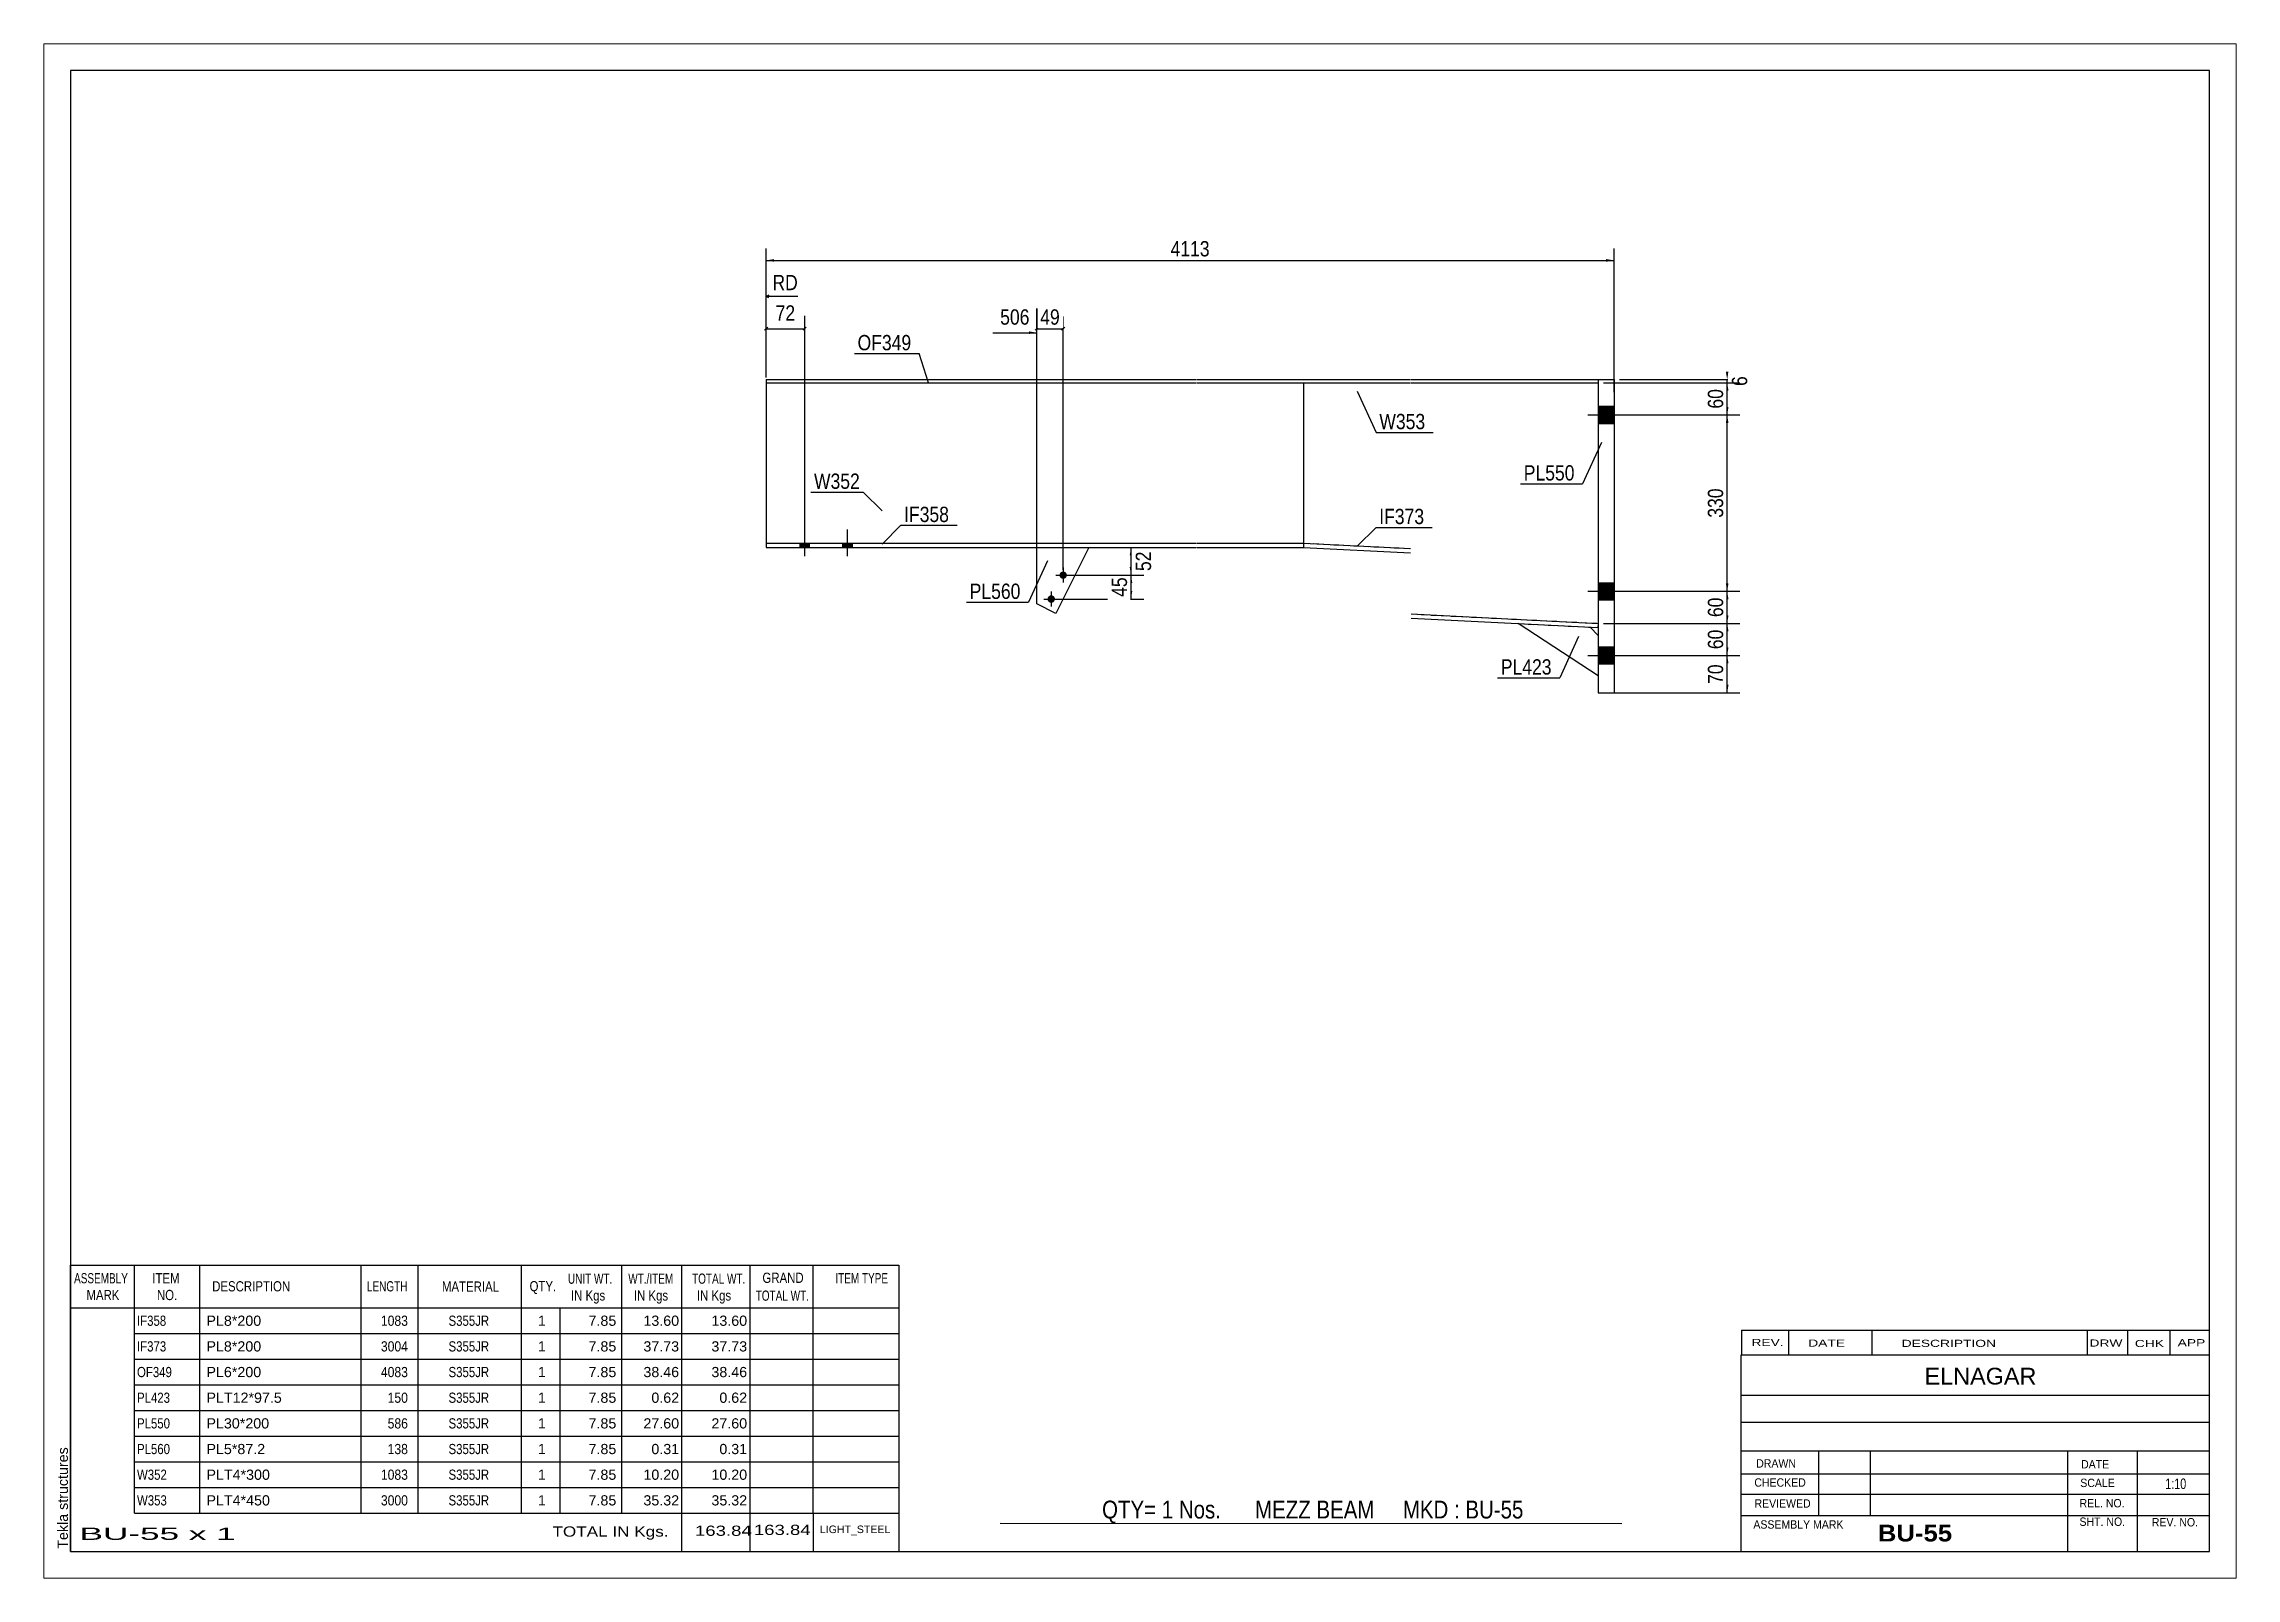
# Paper-space layout 'Layout1' of a CAD drawing. Header units: millimetres. Extents: x 0 to 410, y 0 to 287.
# The model-space entities are those that its viewports show. They can reach past a viewport. Long polylines and large blocks are cut down to what shows.
import ezdxf

# ---------------------------------------------------------------- set-up
doc = ezdxf.new("R2010")
doc.units = ezdxf.units.MM
doc.linetypes.add('DXK_LINE_DOT1', pattern=[1.8814, 0.9407, -0.9407])
doc.layers.add('Viewport layer', color=7, linetype='Continuous', plot=False)
doc.styles.add('Arial', font='ARIAL.TTF', dxfattribs={"height": 0.2})
doc.styles.add('Arial Bold', font='ARIALBD.TTF', dxfattribs={"height": 0.2})
doc.styles.add('Arial Narrow', font='ARIALN.TTF', dxfattribs={"height": 0.2})

# ---------------------------------------------------------------- blocks, each defined once
blk = doc.blocks.new('Unknown-626980214-1210')
at = {"color": 5, "linetype": 'Continuous'}
for p, q in [((269.93, 74.9), (-130.07, 74.9)), ((-130.07, 74.9), (-130.07, -202.1)), ((269.93, -202.1), (269.93, 74.9)), ((-130.07, -202.1), (269.93, -202.1))]:
    blk.add_line(p, q, dxfattribs=at)
at = {"color": 174, "linetype": 'Continuous', "style": 'Arial'}
blk.add_text('Tekla structures', height=1.9102, rotation=90, dxfattribs=at).set_placement((-130.57, -201.6))
blk = doc.blocks.new('Part-626980214-3376 - 1231')
at = {"color": 2, "linetype": 'Continuous'}
for p, q in [((100.53, -13.5), (100.49, -14.3)), ((100.49, -14.3), (120.53, -15.3)), ((100.53, -13.5), (120.53, -14.5)), ((120.63, -26.75), (155.61, -28.5)), ((120.63, -27.55), (155.57, -29.3)), ((155.61, -28.5), (155.57, -29.3))]:
    blk.add_line(p, q, dxfattribs=at)
blk = doc.blocks.new('Part-626980214-3379 - 1231')
at = {"color": 2, "linetype": 'Continuous'}
for p, q in [((50.64, -24.85), (50.64, -14.3)), ((60.39, -14.3), (54.22, -26.64)), ((54.22, -26.64), (50.64, -24.85))]:
    blk.add_line(p, q, dxfattribs=at)
at = {"color": 7, "linetype": 'DXK_LINE_DOT1'}
blk.add_line((50.64, -14.3), (60.39, -14.3), dxfattribs=at)
blk = doc.blocks.new('Part-626980214-3371 - 1231')
at = {"color": 2, "linetype": 'Continuous'}
for p, q in [((0, 17.1), (0, 16.5)), ((0, 17.1), (80.39, 17.1)), ((0, 16.5), (80.39, 16.5)), ((80.49, 17.1), (120.53, 17.1)), ((80.49, 16.5), (120.53, 16.5)), ((120.63, 17.1), (155.61, 17.1)), ((120.63, 16.5), (155.61, 16.5)), ((155.61, 17.1), (155.61, 16.5))]:
    blk.add_line(p, q, dxfattribs=at)
blk = doc.blocks.new('Part-626980214-3373 - 1231')
at = {"color": 2, "linetype": 'Continuous'}
blk.add_line((100.53, 16.5), (100.53, -13.5), dxfattribs=at)
at = {"color": 7, "linetype": 'DXK_LINE_DOT1'}
for p, q in [((100.53, 16.5), (120.53, 16.5)), ((120.63, 16.5), (155.61, 16.5)), ((155.61, 16.5), (155.61, -28.5)), ((100.53, -13.5), (120.53, -14.5)), ((120.63, -26.75), (155.61, -28.5))]:
    blk.add_line(p, q, dxfattribs=at)
blk = doc.blocks.new('Part-626980214-3374 - 1231')
at = {"color": 2, "linetype": 'Continuous'}
for p, q in [((0, -13.5), (0, -14.3)), ((0, -13.5), (80.39, -13.5)), ((0, -14.3), (80.39, -14.3)), ((80.49, -13.5), (100.53, -13.5)), ((80.49, -14.3), (100.53, -14.3)), ((100.53, -13.5), (100.53, -14.3))]:
    blk.add_line(p, q, dxfattribs=at)
blk = doc.blocks.new('Part-626980214-3380 - 1231')
at = {"color": 2, "linetype": 'Continuous'}
for p, q in [((155.61, 17.1), (158.61, 17.1)), ((155.61, 17.1), (155.61, -41.5)), ((158.61, 17.1), (158.61, -41.5)), ((155.61, -41.5), (158.61, -41.5))]:
    blk.add_line(p, q, dxfattribs=at)
blk = doc.blocks.new('Part-626980214-3383 - 1231')
at = {"color": 2, "linetype": 'Continuous'}
for p, q in [((155.61, -38.3), (140.63, -28.55)), ((154.11, -29.23), (155.61, -30.8))]:
    blk.add_line(p, q, dxfattribs=at)
at = {"color": 7, "linetype": 'DXK_LINE_DOT1'}
for p, q in [((140.63, -28.55), (154.11, -29.23)), ((155.61, -30.8), (155.61, -38.3))]:
    blk.add_line(p, q, dxfattribs=at)
blk = doc.blocks.new('Part-626980214-3385 - 1231')
at = {"color": 2, "linetype": 'Continuous'}
for p, q in [((0, 16.5), (0, -13.5)), ((100.53, 16.5), (100.53, -13.5))]:
    blk.add_line(p, q, dxfattribs=at)
at = {"color": 7, "linetype": 'DXK_LINE_DOT1'}
for p, q in [((0, 16.5), (80.39, 16.5)), ((80.49, 16.5), (100.53, 16.5)), ((0, -13.5), (80.39, -13.5)), ((80.49, -13.5), (100.53, -13.5))]:
    blk.add_line(p, q, dxfattribs=at)
blk = doc.blocks.new('Bolt-626980214-3386 - 1231')
at = {"linetype": 'Continuous'}
for points in [[(6.35, -14.3), (8.15, -14.3), (8.15, -13.5), (6.35, -13.5)], [(6.35, -14.3), (8.15, -14.3), (8.15, -13.5), (6.35, -13.5)], [(14.35, -14.3), (16.15, -14.3), (16.15, -13.5), (14.35, -13.5)], [(14.35, -14.3), (16.15, -14.3), (16.15, -13.5), (14.35, -13.5)]]:
    blk.add_hatch(color=3, dxfattribs=at).paths.add_polyline_path(points)
at = {"color": 3, "linetype": 'Continuous'}
for p, q in [((7.25, -15.96), (7.25, -10.96)), ((7.25, -15.96), (7.25, -10.96)), ((15.25, -15.96), (15.25, -10.96)), ((15.25, -15.96), (15.25, -10.96)), ((6.35, -14.3), (6.35, -13.5)), ((6.35, -14.3), (6.35, -13.5)), ((8.15, -14.3), (8.15, -13.5)), ((8.15, -14.3), (8.15, -13.5)), ((14.35, -14.3), (14.35, -13.5)), ((14.35, -14.3), (14.35, -13.5)), ((16.15, -14.3), (16.15, -13.5)), ((16.15, -14.3), (16.15, -13.5))]:
    blk.add_line(p, q, dxfattribs=at)
blk = doc.blocks.new('Bolt-626980214-3388 - 1231')
at = {"linetype": 'Continuous'}
blk.add_hatch(color=3, dxfattribs=at).paths.add_polyline_path([(54.03, -23.95, -1), (52.63, -23.96, -1)])
at = {"color": 3, "linetype": 'Continuous'}
for p, q in [((51.93, -23.96), (54.73, -23.95)), ((53.32, -22.56), (53.33, -25.35))]:
    blk.add_line(p, q, dxfattribs=at)
blk = doc.blocks.new('Bolt-626980214-3389 - 1231')
at = {"linetype": 'Continuous'}
blk.add_hatch(color=3, dxfattribs=at).paths.add_polyline_path([(56.26, -19.48, -1), (54.86, -19.49, -1)])
at = {"color": 3, "linetype": 'Continuous'}
for p, q in [((54.16, -19.49), (56.96, -19.48)), ((55.56, -18.08), (55.57, -20.88))]:
    blk.add_line(p, q, dxfattribs=at)
blk = doc.blocks.new('Bolt-626980214-3390 - 1231')
at = {"linetype": 'Continuous'}
for points in [[(155.61, 12.1), (155.61, 8.9), (158.61, 8.9), (158.61, 12.1)], [(155.61, 12.1), (155.61, 8.9), (158.61, 8.9), (158.61, 12.1)], [(155.61, -20.9), (155.61, -24.1), (158.61, -24.1), (158.61, -20.9)], [(155.61, -20.9), (155.61, -24.1), (158.61, -24.1), (158.61, -20.9)], [(155.61, -32.9), (155.61, -36.1), (158.61, -36.1), (158.61, -32.9)], [(155.61, -32.9), (155.61, -36.1), (158.61, -36.1), (158.61, -32.9)]]:
    blk.add_hatch(color=3, dxfattribs=at).paths.add_polyline_path(points)
at = {"color": 3, "linetype": 'Continuous'}
for p, q in [((153.71, 10.5), (165.61, 10.5)), ((153.71, 10.5), (165.61, 10.5)), ((155.61, 12.1), (158.61, 12.1)), ((155.61, 12.1), (158.61, 12.1)), ((155.61, 8.9), (158.61, 8.9)), ((155.61, 8.9), (158.61, 8.9)), ((153.71, -22.5), (165.61, -22.5)), ((153.71, -22.5), (165.61, -22.5)), ((155.61, -20.9), (158.61, -20.9)), ((155.61, -20.9), (158.61, -20.9)), ((155.61, -24.1), (158.61, -24.1)), ((155.61, -24.1), (158.61, -24.1)), ((153.71, -34.5), (165.61, -34.5)), ((153.71, -34.5), (165.61, -34.5)), ((155.61, -32.9), (158.61, -32.9)), ((155.61, -32.9), (158.61, -32.9)), ((155.61, -36.1), (158.61, -36.1)), ((155.61, -36.1), (158.61, -36.1))]:
    blk.add_line(p, q, dxfattribs=at)
blk = doc.blocks.new('StraightDimension-626980214-4264 - 1231')
at = {"linetype": 'Continuous'}
for points in [[(179.49, -30), (179.74, -28.5), (179.99, -30)], [(179.99, -33), (179.74, -34.5), (179.49, -33)]]:
    blk.add_hatch(color=7, dxfattribs=at).paths.add_polyline_path(points)
at = {"color": 7, "linetype": 'Continuous'}
for p, q in [((156.61, -28.5), (182.14, -28.5)), ((179.74, -34.5), (179.74, -28.5)), ((159.61, -34.5), (182.14, -34.5))]:
    blk.add_line(p, q, dxfattribs=at)
at = {"color": 0}
blk.add_wipeout([(179.59, -29.07), (175.39, -29.07), (175.39, -33.93), (179.59, -33.93)], dxfattribs=at)
at = {"color": 3, "style": 'Arial Narrow'}
blk.add_text('60', height=2.863, rotation=90.0002, dxfattribs=at).set_placement((178.99, -33.33))
blk = doc.blocks.new('StraightDimension-626980214-3902 - 1231')
at = {"color": 7, "linetype": 'Continuous'}
for p, q in [((50.64, -18.48), (50.64, 28.87)), ((55.56, -18.48), (55.56, 28.87)), ((50.94, 26.92), (50.34, 26.32)), ((50.64, 26.62), (55.56, 26.62)), ((55.26, 26.32), (55.86, 26.92))]:
    blk.add_line(p, q, dxfattribs=at)
at = {"color": 0}
blk.add_wipeout([(55.53, 26.77), (55.53, 30.97), (50.67, 30.97), (50.67, 26.77)], dxfattribs=at)
at = {"color": 3, "style": 'Arial Narrow'}
blk.add_text('49', height=2.863, dxfattribs=at).set_placement((51.27, 27.37))
blk = doc.blocks.new('StraightDimension-626980214-4023 - 1231')
at = {"linetype": 'Continuous'}
for points in [[(68, -20.98), (68.25, -19.48), (68.5, -20.98)], [(68.5, -22.45), (68.25, -23.95), (68, -22.45)]]:
    blk.add_hatch(color=7, dxfattribs=at).paths.add_polyline_path(points)
at = {"color": 7, "linetype": 'Continuous'}
for p, q in [((56.56, -19.48), (70.65, -19.48)), ((68.25, -23.95), (68.25, -19.48)), ((54.33, -23.95), (70.65, -23.95))]:
    blk.add_line(p, q, dxfattribs=at)
at = {"color": 0}
blk.add_wipeout([(68.1, -19.29), (63.9, -19.29), (63.9, -24.15), (68.1, -24.15)], dxfattribs=at)
at = {"color": 3, "style": 'Arial Narrow'}
blk.add_text('45', height=2.863, rotation=90.0002, dxfattribs=at).set_placement((67.5, -23.55))
blk = doc.blocks.new('StraightDimension-626980214-4263 - 1231')
at = {"linetype": 'Continuous'}
for points in [[(179.49, -24), (179.74, -22.5), (179.99, -24)], [(179.99, -27), (179.74, -28.5), (179.49, -27)]]:
    blk.add_hatch(color=7, dxfattribs=at).paths.add_polyline_path(points)
at = {"color": 7, "linetype": 'Continuous'}
for p, q in [((160.66, -22.5), (182.14, -22.5)), ((179.74, -28.5), (179.74, -22.5)), ((156.61, -28.5), (182.14, -28.5))]:
    blk.add_line(p, q, dxfattribs=at)
at = {"color": 0}
blk.add_wipeout([(179.59, -23.07), (175.39, -23.07), (175.39, -27.93), (179.59, -27.93)], dxfattribs=at)
at = {"color": 3, "style": 'Arial Narrow'}
blk.add_text('60', height=2.863, rotation=90.0002, dxfattribs=at).set_placement((178.99, -27.33))
blk = doc.blocks.new('StraightDimension-626980214-3903 - 1231')
at = {"linetype": 'Continuous'}
blk.add_hatch(color=7, dxfattribs=at).paths.add_polyline_path([(49.14, 26.12), (50.64, 25.87), (49.14, 25.62)])
at = {"color": 7, "linetype": 'Continuous'}
for p, q in [((50.64, -18.48), (50.64, 30.37)), ((42.41, 25.87), (50.64, 25.87))]:
    blk.add_line(p, q, dxfattribs=at)
at = {"color": 0}
blk.add_wipeout([(49.87, 26.77), (49.87, 30.97), (43.18, 30.97), (43.18, 26.77)], dxfattribs=at)
at = {"color": 3, "style": 'Arial Narrow'}
blk.add_text('506', height=2.863, dxfattribs=at).set_placement((43.78, 27.37))
blk = doc.blocks.new('StraightDimension-626980214-4260 - 1231')
at = {"linetype": 'Continuous'}
for points in [[(179.99, 18.6), (179.74, 17.1), (179.49, 18.6)], [(179.49, 15), (179.74, 16.5), (179.99, 15)]]:
    blk.add_hatch(color=7, dxfattribs=at).paths.add_polyline_path(points)
at = {"color": 7, "linetype": 'Continuous'}
for p, q in [((156.61, 16.5), (181.99, 16.5)), ((159.61, 17.1), (181.99, 17.1)), ((179.74, 16.5), (179.74, 17.1))]:
    blk.add_line(p, q, dxfattribs=at)
at = {"color": 0}
blk.add_wipeout([(184.09, 18.31), (179.89, 18.31), (179.89, 15.29), (184.09, 15.29)], dxfattribs=at)
at = {"color": 3, "style": 'Arial Narrow'}
blk.add_text('6', height=2.86, rotation=90.0002, dxfattribs=at).set_placement((183.49, 15.89))
blk = doc.blocks.new('StraightDimension-626980214-4262 - 1231')
at = {"linetype": 'Continuous'}
for points in [[(179.49, 9), (179.74, 10.5), (179.99, 9)], [(179.99, -21), (179.74, -22.5), (179.49, -21)]]:
    blk.add_hatch(color=7, dxfattribs=at).paths.add_polyline_path(points)
at = {"color": 7, "linetype": 'Continuous'}
for p, q in [((164.61, 10.5), (182.14, 10.5)), ((179.74, -22.5), (179.74, 10.5)), ((160.66, -22.5), (182.14, -22.5))]:
    blk.add_line(p, q, dxfattribs=at)
at = {"color": 0}
blk.add_wipeout([(179.59, -2.66), (175.39, -2.66), (175.39, -9.34), (179.59, -9.34)], dxfattribs=at)
at = {"color": 3, "style": 'Arial Narrow'}
blk.add_text('330', height=2.863, rotation=90.0002, dxfattribs=at).set_placement((178.99, -8.74))
blk = doc.blocks.new('StraightDimension-626980214-4261 - 1231')
at = {"linetype": 'Continuous'}
for points in [[(179.49, 15), (179.74, 16.5), (179.99, 15)], [(179.99, 12), (179.74, 10.5), (179.49, 12)]]:
    blk.add_hatch(color=7, dxfattribs=at).paths.add_polyline_path(points)
at = {"color": 7, "linetype": 'Continuous'}
for p, q in [((156.61, 16.5), (182.14, 16.5)), ((179.74, 10.5), (179.74, 16.5)), ((164.61, 10.5), (182.14, 10.5))]:
    blk.add_line(p, q, dxfattribs=at)
at = {"color": 0}
blk.add_wipeout([(179.59, 15.93), (175.39, 15.93), (175.39, 11.07), (179.59, 11.07)], dxfattribs=at)
at = {"color": 3, "style": 'Arial Narrow'}
blk.add_text('60', height=2.863, rotation=90.0002, dxfattribs=at).set_placement((178.99, 11.67))
blk = doc.blocks.new('StraightDimension-626980214-3904 - 1231')
at = {"color": 7, "linetype": 'Continuous'}
for p, q in [((0, 17.5), (0, 29.02)), ((7.22, -12.5), (7.22, 29.02)), ((0.3, 26.92), (-0.3, 26.32)), ((0, 26.62), (7.22, 26.62)), ((6.92, 26.32), (7.52, 26.92))]:
    blk.add_line(p, q, dxfattribs=at)
at = {"color": 0, "linetype": 'Continuous'}
blk.add_wipeout([(6.53, 33.22), (6.53, 37.42), (0.59, 37.42), (0.59, 33.22)], dxfattribs=at)
at = {"color": 3, "linetype": 'Continuous', "style": 'Arial Narrow'}
blk.add_text('RD', height=2.863, dxfattribs=at).set_placement((1.19, 33.82))
at = {"color": 0}
blk.add_wipeout([(6.04, 27.52), (6.04, 31.72), (1.18, 31.72), (1.18, 27.52)], dxfattribs=at)
at = {"color": 7, "linetype": 'Continuous'}
for p, q in [((0, 17.5), (0, 37.12)), ((0.5, 32.87), (0, 32.62)), ((0.5, 32.37), (0, 32.62)), ((5.93, 32.62), (0, 32.62))]:
    blk.add_line(p, q, dxfattribs=at)
at = {"color": 3, "style": 'Arial Narrow'}
blk.add_text('72', height=2.863, dxfattribs=at).set_placement((1.78, 28.12))
blk = doc.blocks.new('StraightDimension-626980214-3955 - 1231')
at = {"linetype": 'Continuous'}
for points in [[(1.5, 39.14), (0, 39.39), (1.5, 39.64)], [(157.11, 39.64), (158.61, 39.39), (157.11, 39.14)]]:
    blk.add_hatch(color=7, dxfattribs=at).paths.add_polyline_path(points)
at = {"color": 7, "linetype": 'Continuous'}
for p, q in [((0, 18.1), (0, 41.64)), ((158.61, 14.73), (158.61, 41.64)), ((0, 39.39), (158.61, 39.39))]:
    blk.add_line(p, q, dxfattribs=at)
at = {"color": 0}
blk.add_wipeout([(83.56, 39.54), (83.56, 43.74), (75.05, 43.74), (75.05, 39.54)], dxfattribs=at)
at = {"color": 3, "style": 'Arial Narrow'}
blk.add_text('4113', height=2.863, dxfattribs=at).set_placement((75.65, 40.14))
blk = doc.blocks.new('StraightDimension-626980214-4022 - 1231')
at = {"linetype": 'Continuous'}
for points in [[(68, -15.8), (68.25, -14.3), (68.5, -15.8)], [(68.5, -17.98), (68.25, -19.48), (68, -17.98)]]:
    blk.add_hatch(color=7, dxfattribs=at).paths.add_polyline_path(points)
at = {"color": 7, "linetype": 'Continuous'}
for p, q in [((63.92, -14.3), (70.5, -14.3)), ((68.25, -19.48), (68.25, -14.3)), ((56.56, -19.48), (70.5, -19.48))]:
    blk.add_line(p, q, dxfattribs=at)
at = {"color": 0}
blk.add_wipeout([(72.6, -14.46), (68.4, -14.46), (68.4, -19.32), (72.6, -19.32)], dxfattribs=at)
at = {"color": 3, "style": 'Arial Narrow'}
blk.add_text('52', height=2.863, rotation=90.0002, dxfattribs=at).set_placement((72, -18.72))
blk = doc.blocks.new('StraightDimension-626980214-4265 - 1231')
at = {"linetype": 'Continuous'}
for points in [[(179.49, -36), (179.74, -34.5), (179.99, -36)], [(179.99, -40), (179.74, -41.5), (179.49, -40)]]:
    blk.add_hatch(color=7, dxfattribs=at).paths.add_polyline_path(points)
at = {"color": 7, "linetype": 'Continuous'}
for p, q in [((159.61, -34.5), (182.14, -34.5)), ((179.74, -41.5), (179.74, -34.5)), ((158.11, -41.5), (182.14, -41.5))]:
    blk.add_line(p, q, dxfattribs=at)
at = {"color": 0}
blk.add_wipeout([(179.59, -35.57), (175.39, -35.57), (175.39, -40.43), (179.59, -40.43)], dxfattribs=at)
at = {"color": 3, "style": 'Arial Narrow'}
blk.add_text('70', height=2.863, rotation=90.0002, dxfattribs=at).set_placement((178.99, -39.83))
blk = doc.blocks.new('CBS_BOM-626980214-4453')
at = {"color": 7, "linetype": 'Continuous'}
for p, q in [((-130.11, -156.53), (-130.11, -148.53)), ((-130.1, -148.53), (24.82, -148.53)), ((-118.11, -156.53), (-118.11, -148.53)), ((-105.92, -156.53), (-105.92, -148.53)), ((-75.75, -156.53), (-75.75, -148.53)), ((-65.07, -156.53), (-65.07, -148.53)), ((-45.75, -156.53), (-45.75, -148.53)), ((-26.95, -156.53), (-26.95, -148.53)), ((-15.74, -156.53), (-15.74, -148.53)), ((-2.96, -156.53), (-2.96, -148.53)), ((8.8, -156.53), (8.8, -148.53)), ((24.82, -148.54), (24.81, -156.52)), ((-130.11, -156.53), (24.82, -156.53)), ((-130.11, -161.33), (-130.11, -156.53)), ((-118.11, -161.33), (-118.11, -156.53)), ((-105.92, -161.33), (-105.92, -156.53)), ((-75.75, -161.33), (-75.75, -156.53)), ((-65.07, -161.33), (-65.07, -156.53)), ((-45.75, -161.33), (-45.75, -156.53)), ((-38.49, -161.33), (-38.49, -156.53)), ((-26.95, -161.33), (-26.95, -156.53)), ((-15.74, -161.33), (-15.74, -156.53)), ((-2.96, -161.33), (-2.96, -156.53)), ((8.81, -161.33), (8.81, -156.53)), ((24.82, -156.54), (24.82, -161.33)), ((-130.11, -166.13), (-130.11, -161.33)), ((-118.11, -161.33), (24.82, -161.33)), ((-118.11, -166.13), (-118.11, -161.33)), ((-105.92, -166.13), (-105.92, -161.33)), ((-75.75, -166.13), (-75.75, -161.33)), ((-65.07, -166.13), (-65.07, -161.33)), ((-45.75, -166.13), (-45.75, -161.33)), ((-38.49, -166.13), (-38.49, -161.33)), ((-26.95, -166.13), (-26.95, -161.33)), ((-15.74, -166.13), (-15.74, -161.33)), ((-2.96, -166.13), (-2.96, -161.33)), ((8.81, -166.13), (8.81, -161.33)), ((24.82, -161.34), (24.82, -166.13)), ((-130.11, -170.93), (-130.11, -166.13)), ((-118.11, -166.13), (24.82, -166.13)), ((-118.11, -170.93), (-118.11, -166.13)), ((-105.92, -170.93), (-105.92, -166.13)), ((-75.75, -170.93), (-75.75, -166.13)), ((-65.07, -170.93), (-65.07, -166.13)), ((-45.75, -170.93), (-45.75, -166.13)), ((-38.49, -170.93), (-38.49, -166.13)), ((-26.95, -170.93), (-26.95, -166.13)), ((-15.74, -170.93), (-15.74, -166.13)), ((-2.96, -170.93), (-2.96, -166.13)), ((8.81, -170.93), (8.81, -166.13)), ((24.82, -166.14), (24.82, -170.93)), ((-130.11, -175.73), (-130.11, -170.93)), ((-118.11, -170.93), (24.82, -170.93)), ((-118.11, -175.73), (-118.11, -170.93)), ((-105.92, -175.73), (-105.92, -170.93)), ((-75.75, -175.73), (-75.75, -170.93)), ((-65.07, -175.73), (-65.07, -170.93)), ((-45.75, -175.73), (-45.75, -170.93)), ((-38.49, -175.73), (-38.49, -170.93)), ((-26.95, -175.73), (-26.95, -170.93)), ((-15.74, -175.73), (-15.74, -170.93)), ((-2.96, -175.73), (-2.96, -170.93)), ((8.81, -175.73), (8.81, -170.93)), ((24.82, -170.94), (24.82, -175.73)), ((-130.11, -180.53), (-130.11, -175.73)), ((-118.11, -175.73), (24.82, -175.73)), ((-118.11, -180.53), (-118.11, -175.73)), ((-105.92, -180.53), (-105.92, -175.73)), ((-75.75, -180.53), (-75.75, -175.73)), ((-65.07, -180.53), (-65.07, -175.73)), ((-45.75, -180.53), (-45.75, -175.73)), ((-38.49, -180.53), (-38.49, -175.73)), ((-26.95, -180.53), (-26.95, -175.73)), ((-15.74, -180.53), (-15.74, -175.73)), ((-2.96, -180.53), (-2.96, -175.73)), ((8.81, -180.53), (8.81, -175.73)), ((24.82, -175.74), (24.82, -180.53)), ((-130.11, -185.33), (-130.11, -180.53)), ((-118.11, -180.53), (24.82, -180.53)), ((-118.11, -185.33), (-118.11, -180.53)), ((-105.92, -185.33), (-105.92, -180.53)), ((-75.75, -185.33), (-75.75, -180.53)), ((-65.07, -185.33), (-65.07, -180.53)), ((-45.75, -185.33), (-45.75, -180.53)), ((-38.49, -185.33), (-38.49, -180.53)), ((-26.95, -185.33), (-26.95, -180.53)), ((-15.74, -185.33), (-15.74, -180.53)), ((-2.96, -185.33), (-2.96, -180.53)), ((8.81, -185.33), (8.81, -180.53)), ((24.82, -180.54), (24.82, -185.33)), ((-130.11, -190.13), (-130.11, -185.33)), ((-118.11, -185.33), (24.82, -185.33)), ((-118.11, -190.13), (-118.11, -185.33)), ((-105.92, -190.13), (-105.92, -185.33)), ((-75.75, -190.13), (-75.75, -185.33)), ((-65.07, -190.13), (-65.07, -185.33)), ((-45.75, -190.13), (-45.75, -185.33)), ((-38.49, -190.13), (-38.49, -185.33)), ((-26.95, -190.13), (-26.95, -185.33)), ((-15.74, -190.13), (-15.74, -185.33)), ((-2.96, -190.13), (-2.96, -185.33)), ((8.81, -190.13), (8.81, -185.33)), ((24.82, -185.34), (24.82, -190.13)), ((-130.11, -194.93), (-130.11, -190.13)), ((-118.11, -190.13), (24.82, -190.13)), ((-118.11, -194.93), (-118.11, -190.13)), ((-105.92, -194.93), (-105.92, -190.13)), ((-75.75, -194.93), (-75.75, -190.13)), ((-65.07, -194.93), (-65.07, -190.13)), ((-45.75, -194.93), (-45.75, -190.13)), ((-38.49, -194.93), (-38.49, -190.13)), ((-26.95, -194.93), (-26.95, -190.13)), ((-15.74, -194.93), (-15.74, -190.13)), ((-2.96, -194.93), (-2.96, -190.13)), ((8.81, -194.93), (8.81, -190.13)), ((24.82, -190.14), (24.82, -194.93)), ((-130.11, -202.13), (-130.11, -194.95)), ((-118.11, -194.93), (24.82, -194.93)), ((-15.74, -202.13), (-15.74, -194.95)), ((-2.96, -202.13), (-2.96, -194.95)), ((8.85, -202.13), (8.85, -194.95)), ((24.82, -194.93), (24.82, -202.13)), ((-130.11, -202.13), (24.82, -202.13))]:
    blk.add_line(p, q, dxfattribs=at)
at = {"color": 3, "linetype": 'Continuous', "style": 'Arial'}
for s, height, width, p in [('ASSEMBLY', 1.91, 0.7, (-129.42, -151.95)), ('ITEM', 1.91, 0.8, (-114.78, -151.95)), ('DESCRIPTION', 1.9102, 0.8, (-103.59, -153.46)), ('LENGTH', 1.91, 0.7, (-74.65, -153.46)), ('MATERIAL', 1.91, 0.8, (-60.62, -153.51)), ('QTY.', 1.91, 0.8, (-44.23, -153.43)), ('UNIT WT.', 1.91, 0.7, (-37.06, -152.03)), ('WT./ITEM', 1.91, 0.7, (-25.77, -152.03)), ('TOTAL WT.', 1.91, 0.7, (-13.84, -152.03)), ('GRAND', 1.91, 0.8, (-0.68, -151.87)), ('ITEM TYPE', 1.91, 0.7, (12.95, -151.95)), ('MARK', 1.91, 0.8, (-127.1, -155.09)), ('NO.', 1.91, 0.8, (-113.92, -155.09)), ('IN Kgs', 1.91, 0.8, (-36.49, -155.17)), ('IN Kgs', 1.91, 0.8, (-24.73, -155.17)), ('IN Kgs', 1.91, 0.8, (-12.94, -155.17)), ('TOTAL WT.', 1.91, 0.7, (-1.94, -155.21))]:
    blk.add_text(s, height=height, dxfattribs=dict(at, width=width)).set_placement(p)
at = {"color": 7, "linetype": 'Continuous', "style": 'Arial'}
for s, width, p in [('IF358', 0.8, (-117.65, -159.9)), ('1083', 0.85, (-72.03, -159.9)), ('S355JR', 0.8, (-59.39, -159.9)), ('IF373', 0.8, (-117.65, -164.7)), ('3004', 0.85, (-72.03, -164.7)), ('S355JR', 0.8, (-59.39, -164.7)), ('OF349', 0.8, (-117.65, -169.5)), ('4083', 0.85, (-72.03, -169.5)), ('S355JR', 0.8, (-59.39, -169.5)), ('PL423', 0.8, (-117.65, -174.3)), ('150', 0.85, (-70.77, -174.3)), ('S355JR', 0.8, (-59.39, -174.3)), ('PL550', 0.8, (-117.65, -179.1)), ('586', 0.85, (-70.77, -179.1)), ('S355JR', 0.8, (-59.39, -179.1)), ('PL560', 0.8, (-117.65, -183.9)), ('138', 0.85, (-70.77, -183.9)), ('S355JR', 0.8, (-59.39, -183.9)), ('W352', 0.8, (-117.65, -188.7)), ('1083', 0.85, (-72.03, -188.7)), ('S355JR', 0.8, (-59.39, -188.7)), ('W353', 0.8, (-117.65, -193.5)), ('3000', 0.85, (-72.03, -193.5)), ('S355JR', 0.8, (-59.39, -193.5))]:
    blk.add_text(s, height=1.91, dxfattribs=dict(at, width=width)).set_placement(p)
for s, p in [('PL8*200', (-104.66, -159.9)), ('1', (-42.67, -159.9)), ('7.85', (-33.2, -159.9)), ('13.60', (-22.94, -159.9)), ('13.60', (-10.22, -159.9)), ('PL8*200', (-104.66, -164.7)), ('1', (-42.67, -164.7)), ('7.85', (-33.2, -164.7)), ('37.73', (-22.94, -164.7)), ('37.73', (-10.22, -164.7)), ('PL6*200', (-104.66, -169.5)), ('1', (-42.67, -169.5)), ('7.85', (-33.2, -169.5)), ('38.46', (-22.94, -169.5)), ('38.46', (-10.22, -169.5)), ('PLT12*97.5', (-104.66, -174.3)), ('1', (-42.67, -174.3)), ('7.85', (-33.2, -174.3)), ('0.62', (-21.45, -174.3)), ('0.62', (-8.74, -174.3)), ('PL30*200', (-104.66, -179.1)), ('1', (-42.67, -179.1)), ('7.85', (-33.2, -179.1)), ('27.60', (-22.94, -179.1)), ('27.60', (-10.22, -179.1)), ('PL5*87.2', (-104.66, -183.9)), ('1', (-42.67, -183.9)), ('7.85', (-33.2, -183.9)), ('0.31', (-21.45, -183.9)), ('0.31', (-8.74, -183.9)), ('PLT4*300', (-104.66, -188.7)), ('1', (-42.67, -188.7)), ('7.85', (-33.2, -188.7)), ('10.20', (-22.94, -188.7)), ('10.20', (-10.22, -188.7)), ('PLT4*450', (-104.66, -193.5)), ('1', (-42.67, -193.5)), ('7.85', (-33.2, -193.5)), ('35.32', (-22.94, -193.5)), ('35.32', (-10.22, -193.5))]:
    blk.add_text(s, height=1.91, dxfattribs=at).set_placement(p)
at = {"color": 6, "linetype": 'Continuous', "style": 'Arial'}
for s, height, width, p in [('BU-55 x 1', 2.292, 2.05, (-128.38, -199.94)), ('TOTAL IN Kgs.', 1.9102, 1.2, (-39.95, -199.33)), ('163.84', 1.91, 1.3, (-13.29, -199.18)), ('163.84', 1.91, 1.3, (-2.28, -199.02))]:
    blk.add_text(s, height=height, dxfattribs=dict(at, width=width)).set_placement(p)
blk.add_text('LIGHT_STEEL', height=1.4135, dxfattribs=at).set_placement((10.07, -198.67))
blk = doc.blocks.new('CBS_CALLOFF-626980214-4454')
at = {"color": 7, "linetype": 'Continuous'}
blk.add_line((43.8, -196.83), (160.04, -196.85), dxfattribs=at)
at = {"color": 3, "linetype": 'Continuous', "style": 'Arial Narrow'}
blk.add_text('QTY= 1 Nos.      MEZZ BEAM     MKD : BU-55', height=3.3405, dxfattribs=at).set_placement((62.84, -195.94))
blk = doc.blocks.new('CBS_NAME_BLOG-626980214-4455')
at = {"color": 7, "linetype": 'Continuous'}
for p, q in [((182.33, -165.35), (269.85, -165.35)), ((182.33, -202.06), (182.33, -165.35)), ((182.34, -172.88), (269.85, -172.88)), ((182.41, -177.94), (269.93, -177.94)), ((182.33, -183.31), (269.85, -183.31)), ((196.86, -195.42), (196.86, -183.32)), ((206.54, -195.39), (206.54, -183.32)), ((243.46, -202.06), (243.46, -183.33)), ((256.51, -202.06), (256.51, -183.31)), ((182.34, -187.61), (269.93, -187.59)), ((182.33, -191.36), (269.85, -191.36)), ((182.33, -195.4), (269.85, -195.4)), ((182.33, -202.1), (269.93, -202.1))]:
    blk.add_line(p, q, dxfattribs=at)
at = {"color": 3, "linetype": 'Continuous', "style": 'Arial'}
blk.add_text('ELNAGAR', height=3.133, dxfattribs=at).set_placement((216.66, -170.88))
at = {"color": 3, "linetype": 'Continuous'}
for s, height, style, width, p in [('CHECKED', 1.566, 'Arial', 0.9, (184.82, -189.99)), ('DRAWN', 1.566, 'Arial', 0.9, (185.17, -186.42)), ('SCALE', 1.566, 'Arial', 0.9, (245.78, -190.06)), ('DATE', 1.566, 'Arial', 0.9, (245.93, -186.58)), ('1:10', 1.957, 'Arial Narrow', 0.9, (261.67, -190.42)), ('REVIEWED', 1.566, 'Arial', 0.9, (184.85, -193.91)), ('REL. NO.', 1.566, 'Arial', 0.9, (245.64, -193.86)), ('ASSEMBLY MARK', 1.5663, 'Arial', 0.9, (184.64, -197.84)), ('SHT. NO.', 1.566, 'Arial', 0.9, (245.63, -197.32)), ('REV. NO.', 1.566, 'Arial', 0.9, (259.16, -197.42)), ('BU-55', 3.131, 'Arial Bold', 1.1, (207.91, -200.24))]:
    blk.add_text(s, height=height, dxfattribs=dict(at, style=style, width=width)).set_placement(p)
blk = doc.blocks.new('CBS_REVISION-626980214-4456')
at = {"color": 7, "linetype": 'Continuous'}
for p, q in [((182.42, -160.72), (269.92, -160.72)), ((182.42, -160.72), (182.42, -165.35)), ((191.21, -160.72), (191.21, -165.35)), ((206.81, -160.72), (206.81, -165.29)), ((247.07, -160.72), (247.07, -165.35)), ((254.61, -160.72), (254.61, -165.35)), ((262.55, -160.72), (262.55, -165.35)), ((182.42, -165.35), (269.92, -165.35))]:
    blk.add_line(p, q, dxfattribs=at)
at = {"color": 7, "style": 'Arial Narrow', "width": 1.7}
for s, height, p in [('REV.', 1.326, (184.28, -163.67)), ('DATE', 1.326, (194.9, -163.79)), ('DESCRIPTION', 1.3257, (212.38, -163.84)), ('DRW', 1.326, (247.5, -163.78)), ('CHK', 1.326, (255.98, -163.87)), ('APP', 1.326, (263.99, -163.72))]:
    blk.add_text(s, height=height, dxfattribs=at).set_placement(p)
blk = doc.blocks.new('Mark-626980214-3966 - 1231')
at = {"color": 0}
blk.add_wipeout([(27.16, 22.58), (27.16, 25.58), (17.11, 25.58), (17.11, 22.58)], dxfattribs=at)
blk.add_wipeout([(27.16, 22.58), (27.16, 25.58), (17.11, 25.58), (17.11, 22.58)], dxfattribs=at)
at = {"color": 7, "linetype": 'Continuous'}
for p in [(16.51, 21.98), (30.36, 16.5)]:
    blk.add_line(p, (28.66, 21.98), dxfattribs=at)
at = {"color": 3, "style": 'Arial Narrow'}
blk.add_text('OF349', height=2.863, dxfattribs=at).set_placement((17.11, 22.58))
blk = doc.blocks.new('Mark-626980214-3969 - 1231')
at = {"color": 0}
blk.add_wipeout([(123.28, 7.82), (123.28, 10.82), (114.69, 10.82), (114.69, 7.82)], dxfattribs=at)
blk.add_wipeout([(123.28, 7.82), (123.28, 10.82), (114.69, 10.82), (114.69, 7.82)], dxfattribs=at)
at = {"color": 7, "linetype": 'Continuous'}
for p, q in [((110.55, 14.96), (114.09, 7.22)), ((114.09, 7.22), (124.78, 7.22))]:
    blk.add_line(p, q, dxfattribs=at)
at = {"color": 3, "style": 'Arial Narrow'}
blk.add_text('W353', height=2.863, dxfattribs=at).set_placement((114.69, 7.82))
blk = doc.blocks.new('Mark-626980214-3972 - 1231')
at = {"color": 0}
blk.add_wipeout([(34.22, -9.55), (34.22, -6.55), (25.81, -6.55), (25.81, -9.55)], dxfattribs=at)
blk.add_wipeout([(34.22, -9.55), (34.22, -6.55), (25.81, -6.55), (25.81, -9.55)], dxfattribs=at)
at = {"color": 7, "linetype": 'Continuous'}
for p, q in [((21.68, -13.69), (25.21, -10.15)), ((25.21, -10.15), (35.72, -10.15))]:
    blk.add_line(p, q, dxfattribs=at)
at = {"color": 3, "style": 'Arial Narrow'}
blk.add_text('IF358', height=2.863, dxfattribs=at).set_placement((25.81, -9.55))
blk = doc.blocks.new('Mark-626980214-3975 - 1231')
at = {"color": 0}
blk.add_wipeout([(123.08, -9.94), (123.08, -6.94), (114.67, -6.94), (114.67, -9.94)], dxfattribs=at)
blk.add_wipeout([(123.08, -9.94), (123.08, -6.94), (114.67, -6.94), (114.67, -9.94)], dxfattribs=at)
at = {"color": 7, "linetype": 'Continuous'}
for p, q in [((110.53, -14.07), (114.07, -10.54)), ((114.07, -10.54), (124.58, -10.54))]:
    blk.add_line(p, q, dxfattribs=at)
at = {"color": 3, "style": 'Arial Narrow'}
blk.add_text('IF373', height=2.863, dxfattribs=at).set_placement((114.67, -9.94))
blk = doc.blocks.new('Mark-626980214-3978 - 1231')
at = {"color": 0}
blk.add_wipeout([(47.59, -23.93), (47.59, -20.93), (38.08, -20.93), (38.08, -23.93)], dxfattribs=at)
blk.add_wipeout([(47.59, -23.93), (47.59, -20.93), (38.08, -20.93), (38.08, -23.93)], dxfattribs=at)
at = {"color": 7, "linetype": 'Continuous'}
for p in [(52.62, -16.8), (37.48, -24.53)]:
    blk.add_line(p, (49.09, -24.53), dxfattribs=at)
at = {"color": 3, "style": 'Arial Narrow'}
blk.add_text('PL560', height=2.863, dxfattribs=at).set_placement((38.08, -23.93))
blk = doc.blocks.new('Mark-626980214-3981 - 1231')
at = {"color": 0}
blk.add_wipeout([(151.21, -1.78), (151.21, 1.22), (141.7, 1.22), (141.7, -1.78)], dxfattribs=at)
blk.add_wipeout([(151.21, -1.78), (151.21, 1.22), (141.7, 1.22), (141.7, -1.78)], dxfattribs=at)
at = {"color": 7, "linetype": 'Continuous'}
for p in [(156.24, 5.35), (141.1, -2.38)]:
    blk.add_line(p, (152.71, -2.38), dxfattribs=at)
at = {"color": 3, "style": 'Arial Narrow'}
blk.add_text('PL550', height=2.863, dxfattribs=at).set_placement((141.7, -1.78))
blk = doc.blocks.new('Mark-626980214-3984 - 1231')
at = {"color": 0}
blk.add_wipeout([(146.92, -38.08), (146.92, -35.08), (137.41, -35.08), (137.41, -38.08)], dxfattribs=at)
blk.add_wipeout([(146.92, -38.08), (146.92, -35.08), (137.41, -35.08), (137.41, -38.08)], dxfattribs=at)
at = {"color": 7, "linetype": 'Continuous'}
for p in [(151.95, -30.94), (136.81, -38.68)]:
    blk.add_line(p, (148.42, -38.68), dxfattribs=at)
at = {"color": 3, "style": 'Arial Narrow'}
blk.add_text('PL423', height=2.863, dxfattribs=at).set_placement((137.41, -38.08))
blk = doc.blocks.new('Mark-626980214-3987 - 1231')
at = {"color": 0}
blk.add_wipeout([(17.54, -3.34), (17.54, -0.34), (8.96, -0.34), (8.96, -3.34)], dxfattribs=at)
blk.add_wipeout([(17.54, -3.34), (17.54, -0.34), (8.96, -0.34), (8.96, -3.34)], dxfattribs=at)
at = {"color": 7, "linetype": 'Continuous'}
for p in [(8.36, -3.94), (21.68, -7.47)]:
    blk.add_line(p, (18.14, -3.94), dxfattribs=at)
at = {"color": 3, "style": 'Arial Narrow'}
blk.add_text('W352', height=2.863, dxfattribs=at).set_placement((8.96, -3.34))

msp = doc.modelspace()

# ---------------------------------------------------------------- block references
for name in ['Unknown-626980214-1210', 'Part-626980214-3371 - 1231', 'Part-626980214-3385 - 1231', 'Part-626980214-3373 - 1231', 'Part-626980214-3380 - 1231', 'Bolt-626980214-3390 - 1231', 'Bolt-626980214-3386 - 1231', 'Part-626980214-3374 - 1231', 'Part-626980214-3379 - 1231', 'Part-626980214-3376 - 1231', 'Bolt-626980214-3389 - 1231', 'Bolt-626980214-3388 - 1231', 'Part-626980214-3383 - 1231', 'CBS_BOM-626980214-4453', 'CBS_REVISION-626980214-4456', 'CBS_NAME_BLOG-626980214-4455', 'CBS_CALLOFF-626980214-4454']:
    msp.add_blockref(name, (0, 0))

# ---------------------------------------------------------------- next in the draw order: block references
for name in ['StraightDimension-626980214-3904 - 1231', 'StraightDimension-626980214-3902 - 1231', 'StraightDimension-626980214-4260 - 1231', 'Mark-626980214-3981 - 1231', 'Mark-626980214-3972 - 1231', 'Mark-626980214-3975 - 1231', 'StraightDimension-626980214-4264 - 1231', 'Mark-626980214-3984 - 1231']:
    msp.add_blockref(name, (0, 0))

# ---------------------------------------------------------------- next in the draw order: block references
for name in ['StraightDimension-626980214-3903 - 1231', 'Mark-626980214-3987 - 1231', 'StraightDimension-626980214-4023 - 1231', 'StraightDimension-626980214-4263 - 1231', 'StraightDimension-626980214-4265 - 1231']:
    msp.add_blockref(name, (0, 0))

# ---------------------------------------------------------------- next in the draw order: block references
for name in ['StraightDimension-626980214-4262 - 1231', 'StraightDimension-626980214-4022 - 1231', 'Mark-626980214-3978 - 1231']:
    msp.add_blockref(name, (0, 0))

# ---------------------------------------------------------------- next in the draw order: block references
msp.add_blockref('StraightDimension-626980214-4261 - 1231', (0, 0))

# ---------------------------------------------------------------- next in the draw order: block references
msp.add_blockref('StraightDimension-626980214-3955 - 1231', (0, 0))

# ---------------------------------------------------------------- next in the draw order: block references
for name in ['Mark-626980214-3966 - 1231', 'Mark-626980214-3969 - 1231']:
    msp.add_blockref(name, (0, 0))

psp = doc.layouts.get("Layout1")

# ---------------------------------------------------------------- viewports
at = {"layer": 'Viewport layer', "view_target_point": (69.93, -63.6)}
psp.add_viewport(center=(205, 143.5), size=(410, 287), view_center_point=(0, 0), view_height=287, dxfattribs=at)

doc.saveas('drawing.dxf')
